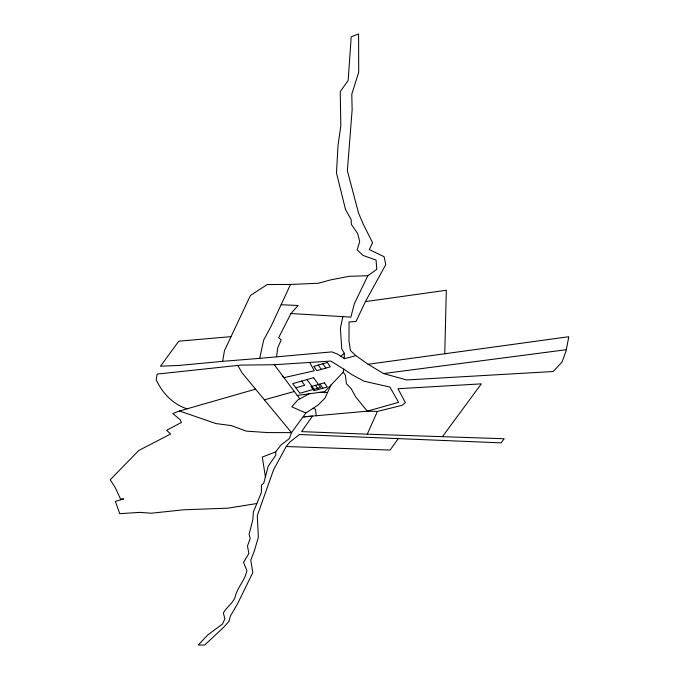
<?xml version="1.0" encoding="UTF-8"?>
<svg xmlns="http://www.w3.org/2000/svg" width="679" height="679" viewBox="0 0 679 679"><rect width="100%" height="100%" fill="white"/><g stroke="black" fill="none" stroke-linecap="round" stroke-linejoin="round"><path stroke-width="1.02" d="M355.872 355.66L350.474 350.593L348.981 341.062L349.065 321.99L356.025 321.464L365.404 301.612L385.774 264.657L384.093 256.679L369.291 249.575L372.601 242.759L363.282 224.257L358.537 213.036L347.368 170.726L352.138 109.862L351.781 94.245L358.707 72.263L358.588 33.95L351.196 36.827L348.166 80.495L340.247 91.614L340.816 125.81L337.998 145.535L336.478 172.975L345.569 209.709L351.196 219.546L351.374 224.426L357.646 233.551L359.7 241.597L357.137 249.931L363.112 255.491L376.073 260.057L376.777 269.359L367.823 275.733L354.328 303.759L350.873 317.144L342.819 316.626L340.417 328.229L341.758 348.955L344.355 353.326L344.236 358.767L355.872 355.66L368.103 364.275L383.533 373.552L406.636 379.951L553.13 371.523L562.042 362.06L566.125 350.78L568.79 336.725L368.103 364.275M444.762 353.751L446.315 290.272L365.404 301.612M276.565 356.848L277.703 347.801L281.199 339.924L278.662 337.658L290.943 313.545L298.098 305.482L281.157 304.744M230.936 336.648L178.781 341.189L160.473 366.21L178.518 365.48L222.644 361.338L224.486 350.551L250.441 295.467L267.229 284.552L290.536 284.442L318.417 283.253L330.529 279.918L349.193 276.302L367.823 275.733M297.283 395.458L324.672 391.664L343.201 372.245L343.778 369.164L330.851 361.084L274.291 364.733L240.935 365.098L157.095 374.095L156.212 379.807C162.357 393.124 172.865 404.217 187.081 408.826M222.644 361.338L259.692 358.359L263.664 340.069L270.896 326.667L290.536 284.442M331.021 385.01L324.935 398.166L318.188 404.99L305.83 413.01L291.52 432.642L289.339 438.609L280.817 445.161L275.666 451.908L262.306 457.06L265.404 476.853M377.405 411.423L367.297 411.185L303.445 416.889L312.484 416.091L301.595 431.623L367.271 434.17L377.405 411.423L402.027 405.338L405.38 402.639L397.945 388.736L481.326 383.856L442.419 436.673M367.271 434.17L504.174 438.736L501.102 442.869L299.439 434.518L289.933 441.987L286.207 446.519L273.501 469.995L257.282 515.675L258.368 537.182L254.201 551.356L250.789 560.09L252.8 572.584L237.633 603.665L230.419 615.98L228.908 621.446L223.663 627.286L204.668 645.05L198.276 645.05L207.766 634.924L222.415 624.12L224.936 618.798L223.332 613.027C226.463 607.145 232.371 603.86 234.968 597.545C237.03 587.598 245.119 580.435 246.867 570.632L243.566 562.348L248.862 553.538L247.479 546.001L250.22 538.557L249.108 534.288L252.877 519.46L253.36 512.042L261.39 492.538L261.432 485.247L263.791 483.032L268.171 466.269L275.869 455.117L275.666 451.908M398.225 438.609L390.136 450.067L286.207 446.519M340.85 356.288L344.355 353.326M309.072 393.82L297.792 399.982L291.8 406.831L305.83 413.01M255.508 389.16L179.502 410.999L172.805 413.545L180.249 419.766L181.437 422.465L166.601 430.291L170.641 433.983L138.737 450.516L110.21 479.781L115.379 487.836L120.438 498.895L123.671 498.98L115.371 501.365L119.725 513.663L139.925 512.373L151.264 513.222L183.661 509.785L227.872 508.172L256.866 503.521M295.815 387.777L304.693 385.265L301.629 381.089M264.301 399.846L294.313 391.503M383.533 373.552L566.32 349.702M259.692 358.359L331.827 351.892L337.022 353.903L344.245 358.402M319.155 392.428L327.448 392.403M290.943 313.545L342.819 316.626M179.502 410.999L215.947 423.569L231.081 425.546L246.384 431.14L267.433 432.574L291.52 432.642L242.072 372.839L237.777 365.429M312.943 408.266L315.489 409.233L316.236 415.752M343.778 369.164L351.994 374.689L364.037 381.199L389.916 387.072L398.607 402.333L367.297 411.185L355.703 396.901L351.213 388.694L346.443 383.779L345.39 375.164L343.201 372.245M299.779 398.794L274.291 364.733M282.846 376.2L283.949 377.677L314.309 370.759L309.683 362.45M306.993 379.569L314.012 389.237M315.48 385.349L318.459 389.483M319.928 384.093L322.89 388.235M318.29 365.064L321.311 369.368M322.822 363.774L325.827 368.086M327.363 362.476L313.757 366.354L316.804 370.649L330.35 366.796L327.363 362.476M313.588 377.694L292.717 383.618L299.88 393.226L320.547 387.395L313.588 377.694M324.375 382.837L311.033 386.606L314.038 390.731L327.32 386.988L324.375 382.837"/></g></svg>
